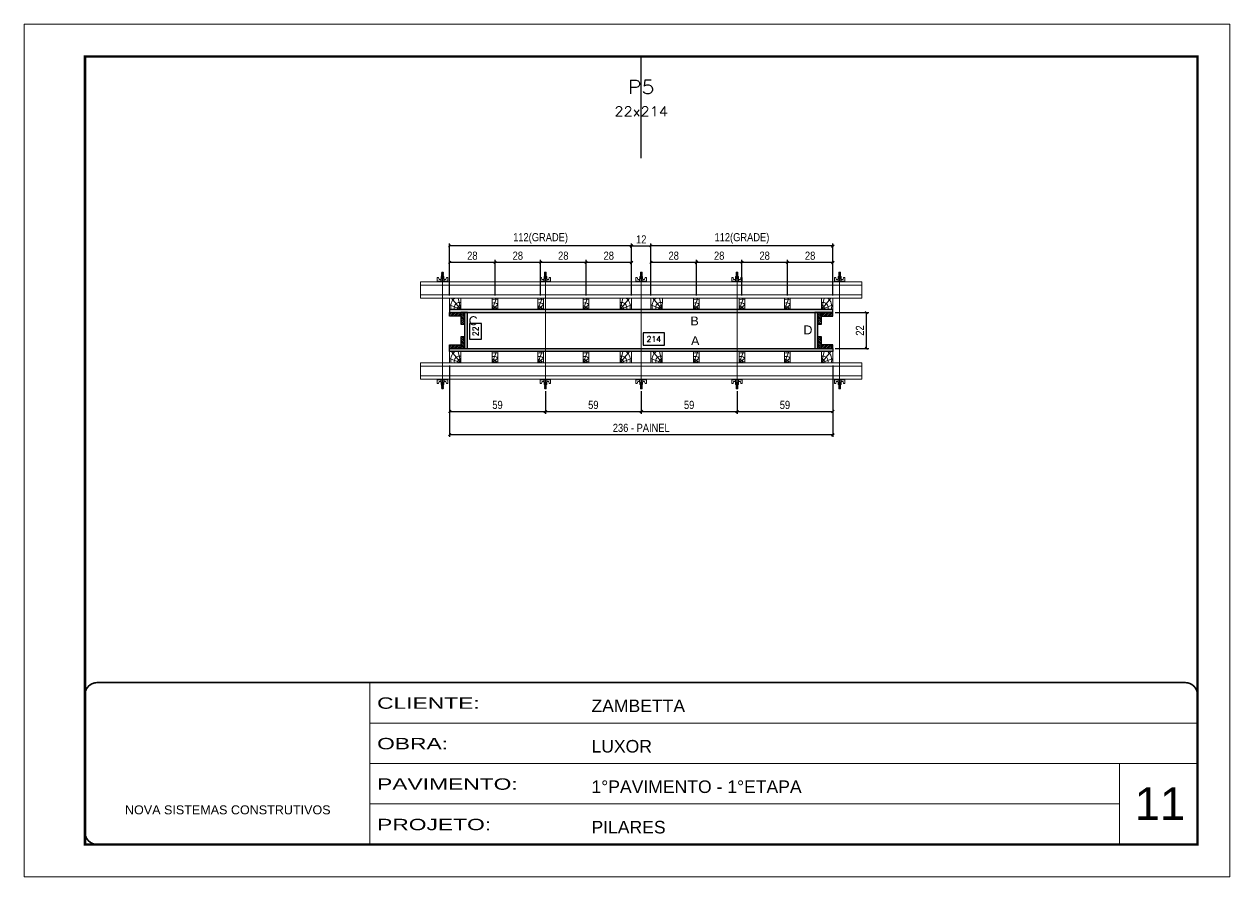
# Model space of a CAD drawing. Extents: x 14400 to 24104, y -21631 to 6985.
# Drawn here: x 17597 to 19082, y 3638 to 4688 of the extents above; entities that cross this region are included whole.
import ezdxf
from ezdxf.enums import TextEntityAlignment as Align

# ---------------------------------------------------------------- set-up
doc = ezdxf.new("R2010")
doc.units = 0
for name, pattern in [('CONTINUO', [0]), ('DASHED', [0.75, 0.5, -0.25]), ('HIDDEN', [0.375, 0.25, -0.125])]:
    doc.linetypes.add(name, pattern=pattern)
for name, color, linetype, lineweight in [('CARIMBO', 255, 'Continuous', 9), ('Folhas', 255, 'Continuous', 9), ('Hachura', 251, 'Continuous', 9), ('Madeira', 126, 'Continuous', 18), ('Perfil Metálico', 224, 'Continuous', 18), ('SARRAFO DE PRESSAO', 251, 'DASHED', 9), ('Texto Seção', 7, 'Continuous', 15)]:
    doc.layers.add(name, color=color, linetype=linetype, lineweight=lineweight)
for name, color, linetype in [('CHAPA', 1, 'Continuous'), ('COTA', 241, 'Continuous'), ('SARRAFO', 251, 'Continuous'), ('Texto de Titulo', 7, 'Continuous'), ('Texto Qtd Sarr', 242, 'Continuous'), ('TEXTO_GERAL', 7, 'Continuous')]:
    doc.layers.add(name, color=color, linetype=linetype)
doc.styles.add('ARIAL', font='arial.ttf')
doc.styles.add('COTA TECNICA 2X', font='techl___.ttf', dxfattribs={"height": 10})
doc.styles.add('ROMANS', font='romans.shx')
doc.styles.add('Tecnologia', font='')
doc.styles.get('Tecnologia').set_extended_font_data('Forgotten Futurist')
doc.dimstyles.new('SECAO PILAR', dxfattribs={"dimtxt": 10, "dimasz": 3, "dimexe": 3, "dimexo": 3, "dimgap": 3, "dimtad": 1, "dimdec": 1, "dimlfac": 0.5, "dimzin": 12, "dimdsep": 46, "dimtxsty": 'COTA TECNICA 2X', "dimblk1": 'OBLIQUE', "dimblk2": 'OBLIQUE', "dimsah": 1, "dimcen": 0.9, "dimclrd": 256, "dimclre": 256, "dimclrt": 256, "dimadec": 1, "dimazin": 3, "dimtfac": 1, "dimtdec": 1, "dimtmove": 0, "dimatfit": 3, "dimfxl": 1, "dimtolj": 1, "dimtzin": 12, "dimarcsym": 0})
doc.dimstyles.new('SECÇÃO 2', dxfattribs={"dimtxt": 7, "dimasz": 6, "dimexe": 0.18, "dimexo": 2, "dimgap": -4, "dimtad": 3, "dimdec": 1, "dimlfac": 0.5, "dimzin": 12, "dimdsep": 46, "dimtxsty": 'ROMANS', "dimblk": 'ARCHTICK', "dimcen": 0.09, "dimse1": 1, "dimse2": 1, "dimsd1": 1, "dimsd2": 1, "dimclrd": 180, "dimclre": 5, "dimclrt": 1, "dimadec": 0, "dimazin": 3, "dimtfac": 1, "dimtdec": 1, "dimtofl": 0, "dimtmove": 0, "dimatfit": 3, "dimldrblk": 'ARCHTICK', "dimfxl": 1, "dimtolj": 1, "dimtzin": 0, "dimarcsym": 0})

# ---------------------------------------------------------------- blocks, each defined once
blk = doc.blocks.new('9999999999')
at = {"color": 30, "linetype": 'CONTINUO'}
for p, q in [((98564.6, 34230.2), (98564.6, 34429.4)), ((98564.6, 34379.6), (99584, 34379.6)), ((98564.6, 34329.8), (99488, 34329.8)), ((99584, 34329.8), (99488, 34329.8)), ((99488, 34329.8), (99488, 34230.2)), ((98564.6, 34280), (99488, 34280))]:
    blk.add_line(p, q, dxfattribs=at)
at = {"color": 30, "linetype": 'CONTINUO', "const_width": 2}
blk.add_lwpolyline([(99584, 34230.2), (99584, 34414.4, 0.414214), (99569, 34429.4), (98229, 34429.4, 0.414214), (98214, 34414.4), (98214, 34245.2, 0.414214), (98229, 34230.2), (99584, 34230.2)], format="xyb", dxfattribs=at)
at = {"layer": 'Folhas'}
blk.add_lwpolyline([(98139, 34190.2), (99624, 34190.2), (99624, 35240.2), (98139, 35240.2)], close=True, dxfattribs=at)
at = {"layer": 'Folhas', "color": 30, "const_width": 3}
blk.add_lwpolyline([(98214, 34230.2), (99584, 34230.2), (99584, 35200.2), (98214, 35200.2)], close=True, dxfattribs=at)
at = {"color": 7, "linetype": 'Continuous', "ltscale": 5, "style": 'ARIAL'}
for s, height, p in [('ZAMBETTA', 15.48, (98837.7, 34393.1)), ('LUXOR', 15.48, (98837.7, 34343.3)), ('1°PAVIMENTO - 1°ETAPA', 15.483, (98837.7, 34293.5)), ('NOVA SISTEMAS CONSTRUTIVOS', 11.059, (98263.2, 34267.2)), ('PILARES', 15.48, (98837.7, 34243.7))]:
    blk.add_text(s, height=height, dxfattribs=at).set_placement(p)
at = {"layer": 'Folhas', "color": 7, "style": 'Tecnologia', "width": 1.5}
for s, p in [('CLIENTE:', (98573.7, 34397.2)), ('OBRA:', (98573.7, 34347.3)), ('PAVIMENTO:', (98573.7, 34297.5)), ('PROJETO:', (98573.7, 34247.7))]:
    blk.add_text(s, height=14, dxfattribs=at).set_placement(p)
blk = doc.blocks.new('*D812')
at = {"layer": 'COTA', "color": 180, "lineweight": -2, "transparency": 16777216}
for p, q in [((18160.4, 4319.1), (18145.4, 4319.1)), ((18145.4, 4319.1), (18145.4, 4299.7)), ((18160.4, 4299.7), (18160.4, 4319.1)), ((18145.4, 4299.7), (18160.4, 4299.7))]:
    blk.add_line(p, q, dxfattribs=at)
at = {"layer": 'Defpoints', "color": 0, "transparency": 16777216}
for p in [(18160.3, 4332.3), (18160.3, 4288.3), (18164.4, 4288.3)]:
    blk.add_point(p, dxfattribs=at)
at = {"layer": 'COTA', "color": 1, "transparency": 16777216, "insert": (18152.9, 4309.4), "char_height": 7, "attachment_point": 5, "rotation": 90, "style": 'ROMANS'}
blk.add_mtext('\\A1;22', dxfattribs=at)
blk = doc.blocks.new('_ArchTick')
at = {"color": 0, "linetype": 'ByBlock', "const_width": 0.15}
blk.add_lwpolyline([(-0.5, -0.5), (0.5, 0.5)], dxfattribs=at)
blk = doc.blocks.new('*D813')
at = {"layer": 'COTA', "color": 180, "lineweight": -2, "transparency": 16777216}
for p, q in [((18385.6, 4307.3), (18359.3, 4307.3)), ((18359.3, 4307.3), (18359.3, 4292.3)), ((18385.6, 4292.3), (18385.6, 4307.3)), ((18359.3, 4292.3), (18385.6, 4292.3))]:
    blk.add_line(p, q, dxfattribs=at)
at = {"layer": 'Defpoints', "color": 0, "transparency": 16777216}
for p in [(18143, 4288.3), (18571, 4288.3), (18571, 4288.3)]:
    blk.add_point(p, dxfattribs=at)
at = {"layer": 'COTA', "color": 1, "transparency": 16777216, "insert": (18372.5, 4299.8), "char_height": 7, "attachment_point": 5, "style": 'ROMANS'}
blk.add_mtext('\\A1;214', dxfattribs=at)
blk = doc.blocks.new('_Oblique')
at = {"color": 0, "linetype": 'ByBlock', "lineweight": -2}
blk.add_line((-0.5, -0.5), (0.5, 0.5), dxfattribs=at)
blk = doc.blocks.new('*D814')
at = {"layer": 'COTA', "lineweight": -2, "transparency": 16777216}
for p, q in [((18121, 4267.3), (18121, 4179.2)), ((18593, 4267.4), (18593, 4179.2)), ((18121, 4182.2), (18593, 4182.2))]:
    blk.add_line(p, q, dxfattribs=at)
at = {"layer": 'Defpoints', "color": 0, "transparency": 16777216}
for p in [(18121, 4270.3), (18593, 4270.4), (18593, 4182.2)]:
    blk.add_point(p, dxfattribs=at)
at = {"layer": 'COTA', "lineweight": -2, "transparency": 16777216, "xscale": 3, "yscale": 3, "zscale": 3, "rotation": 180}
blk.add_blockref('_Oblique', (18121, 4182.2), dxfattribs=at)
at = {"layer": 'COTA', "lineweight": -2, "transparency": 16777216, "xscale": 3, "yscale": 3, "zscale": 3}
blk.add_blockref('_Oblique', (18593, 4182.2), dxfattribs=at)
at = {"layer": 'COTA', "transparency": 16777216, "insert": (18357, 4190.4), "char_height": 10, "attachment_point": 5, "style": 'COTA TECNICA 2X'}
blk.add_mtext('\\A1;236 - PAINEL', dxfattribs=at)
blk = doc.blocks.new('*D815')
at = {"layer": 'COTA', "lineweight": -2, "transparency": 16777216}
for p, q in [((18121, 4267.3), (18121, 4207.6)), ((18239, 4235.6), (18239, 4207.6)), ((18121, 4210.6), (18239, 4210.6))]:
    blk.add_line(p, q, dxfattribs=at)
at = {"layer": 'Defpoints', "color": 0, "transparency": 16777216}
for p in [(18121, 4270.3), (18239, 4238.6), (18239, 4210.6)]:
    blk.add_point(p, dxfattribs=at)
at = {"layer": 'COTA', "lineweight": -2, "transparency": 16777216, "xscale": 3, "yscale": 3, "zscale": 3, "rotation": 180}
blk.add_blockref('_Oblique', (18121, 4210.6), dxfattribs=at)
at = {"layer": 'COTA', "lineweight": -2, "transparency": 16777216, "xscale": 3, "yscale": 3, "zscale": 3}
blk.add_blockref('_Oblique', (18239, 4210.6), dxfattribs=at)
at = {"layer": 'COTA', "transparency": 16777216, "insert": (18180, 4218.7), "char_height": 10, "attachment_point": 5, "style": 'COTA TECNICA 2X'}
blk.add_mtext('\\A1;59', dxfattribs=at)
blk = doc.blocks.new('*D816')
at = {"layer": 'COTA', "lineweight": -2, "transparency": 16777216}
for p, q in [((18593, 4267.3), (18593, 4207.6)), ((18475, 4235.6), (18475, 4207.6)), ((18475, 4210.6), (18593, 4210.6))]:
    blk.add_line(p, q, dxfattribs=at)
at = {"layer": 'Defpoints', "color": 0, "transparency": 16777216}
for p in [(18593, 4270.3), (18475, 4238.6), (18593, 4210.6)]:
    blk.add_point(p, dxfattribs=at)
at = {"layer": 'COTA', "lineweight": -2, "transparency": 16777216, "xscale": 3, "yscale": 3, "zscale": 3, "rotation": 180}
blk.add_blockref('_Oblique', (18475, 4210.6), dxfattribs=at)
at = {"layer": 'COTA', "lineweight": -2, "transparency": 16777216, "xscale": 3, "yscale": 3, "zscale": 3}
blk.add_blockref('_Oblique', (18593, 4210.6), dxfattribs=at)
at = {"layer": 'COTA', "transparency": 16777216, "insert": (18534, 4218.7), "char_height": 10, "attachment_point": 5, "style": 'COTA TECNICA 2X'}
blk.add_mtext('\\A1;59', dxfattribs=at)
blk = doc.blocks.new('C')
at = {"layer": 'Hachura', "color": 0}
for p, q in [((0, 3.22), (0, -3.22)), ((0.45, 3.22), (0, 3.22)), ((0.46, 3.16), (0, 3.16)), ((0.46, 3.05), (0, 3.05)), ((0.46, 2.88), (0, 2.88)), ((0, 2.75), (0, -1.16)), ((0.46, 2.65), (0, 2.65)), ((0.46, 2.23), (0, 2.23)), ((0.46, 1.51), (0, 1.51)), ((0.39, 0.49), (0.17, 0.49)), ((0.45, -3.23), (0.45, 3.22)), ((0.45, 3.22), (2.58, 3.22)), ((1.74, 0.97), (0.45, 0.97)), ((1.45, 0.1), (0.45, 0.1)), ((1.35, 1.94), (1.35, 0.96)), ((2.58, 2.39), (1.47, 2.09)), ((1.74, -0.97), (1.74, 0.97)), ((1.74, 0.97), (1.74, 0.84)), ((1.74, 0.97), (1.74, 0.84)), ((1.74, 0.84), (3.35, 0.84)), ((3.35, 0.45), (1.74, 0.45)), ((2.58, 3.22), (2.58, 2.39)), ((3.32, 0.84), (3.32, -0.84)), ((3.35, 0.84), (3.35, -0.84)), ((3.68, 0.45), (3.35, 0.45)), ((3.84, -0.52), (3.35, 0.45)), ((3.35, 0.06), (3.67, -0.57)), ((3.68, 0.45), (4.16, -0.52)), ((3.72, 0.5), (4.25, -0.57)), ((4.37, -0.55), (3.83, 0.53)), ((4.15, 0.45), (3.93, 0.45)), ((4.42, -0.52), (3.93, 0.45)), ((4.15, 0.45), (4.26, 0.45)), ((4.26, 0.45), (4.74, -0.52)), ((4.3, 0.5), (4.83, -0.57)), ((4.95, -0.55), (4.41, 0.53)), ((4.51, 0.45), (4.84, 0.45)), ((5, -0.52), (4.51, 0.45)), ((4.84, 0.45), (5.32, -0.52)), ((4.88, 0.5), (5.41, -0.57)), ((5.53, -0.55), (4.99, 0.53)), ((5.58, -0.52), (5.09, 0.45)), ((5.42, 0.45), (5.09, 0.45)), ((5.58, -0.52), (5.09, 0.45)), ((5.42, 0.45), (5.74, -0.19)), ((5.46, 0.5), (5.74, -0.07)), ((5.74, 0.19), (5.57, 0.53)), ((5.74, 0.32), (5.68, 0.45)), ((5.68, 0.45), (5.74, 0.45)), ((5.74, 0.45), (5.9, 0.29)), ((5.74, 0.45), (5.74, -0.52)), ((5.9, -0.36), (5.9, 0.29)), ((0.45, 0), (0, 0)), ((0.46, -1.52), (0, -1.52)), ((0.46, -2.23), (0, -2.23)), ((0.46, -2.65), (0, -2.65)), ((0.46, -2.88), (0, -2.88)), ((0.46, -3.05), (0, -3.05)), ((0.46, -3.16), (0, -3.16)), ((0, -3.22), (2.57, -3.22)), ((0.08, -0.48), (0.29, -0.48)), ((0.29, -0.48), (0.4, -0.48)), ((0.45, 0), (0.45, -0.97)), ((0.45, -0.16), (1.45, -0.16)), ((0.45, -0.65), (0.45, -0.32)), ((0.45, -3.23), (0.45, -0.65)), ((0.45, -0.97), (1.74, -0.97)), ((1.35, -1.94), (1.35, -0.97)), ((2.58, -2.39), (1.47, -2.1)), ((3.35, -0.32), (1.74, -0.32)), ((3.35, -0.84), (1.74, -0.84)), ((2.58, -3.23), (2.58, -2.39)), ((3.35, -0.07), (3.58, -0.52)), ((3.35, -0.52), (3.58, -0.52)), ((3.84, -0.52), (4.16, -0.52)), ((4.42, -0.52), (4.74, -0.52)), ((4.63, -0.52), (4.74, -0.52)), ((5, -0.52), (5.32, -0.52)), ((5.58, -0.52), (5.74, -0.52)), ((5.74, -0.52), (5.9, -0.36)), ((5.74, -0.52), (5.74, -0.52))]:
    blk.add_line(p, q, dxfattribs=at)
for centre, radius, start, end in [((1.52, 1.94), 0.161, 104.74356, 180), ((1.44, -0.03), 0.129, 272.69497, 87.30503), ((3.81, 0.39), 0.143, 25.56881, 154.43119), ((4.39, 0.39), 0.143, 25.56881, 154.43119), ((4.97, 0.39), 0.143, 25.56881, 154.43119), ((5.55, 0.39), 0.143, 25.56881, 154.43119), ((0.17, -0.37), 0.174, 221.74404, 317.85924), ((1.52, -1.94), 0.161, 180, 255.25644), ((3.71, -0.4), 0.174, 222.14076, 318.25596), ((4.29, -0.4), 0.174, 222.14076, 318.25596), ((4.87, -0.4), 0.174, 222.14076, 318.25596), ((5.45, -0.4), 0.174, 222.14076, 318.25596), ((5.61, -0.4), 0.174, 317.85924, 318.25596)]:
    blk.add_arc(centre, radius, start, end, dxfattribs=at)
blk = doc.blocks.new('*D821')
at = {"layer": 'COTA', "lineweight": -2, "transparency": 16777216}
for p, q in [((18357, 4235.6), (18357, 4207.6)), ((18475, 4235.6), (18475, 4207.6)), ((18357, 4210.6), (18475, 4210.6))]:
    blk.add_line(p, q, dxfattribs=at)
at = {"layer": 'Defpoints', "color": 0, "transparency": 16777216}
for p in [(18357, 4238.6), (18475, 4238.6), (18475, 4210.6)]:
    blk.add_point(p, dxfattribs=at)
at = {"layer": 'COTA', "lineweight": -2, "transparency": 16777216, "xscale": 3, "yscale": 3, "zscale": 3, "rotation": 180}
blk.add_blockref('_Oblique', (18357, 4210.6), dxfattribs=at)
at = {"layer": 'COTA', "lineweight": -2, "transparency": 16777216, "xscale": 3, "yscale": 3, "zscale": 3}
blk.add_blockref('_Oblique', (18475, 4210.6), dxfattribs=at)
at = {"layer": 'COTA', "transparency": 16777216, "insert": (18416, 4218.7), "char_height": 10, "attachment_point": 5, "style": 'COTA TECNICA 2X'}
blk.add_mtext('\\A1;59', dxfattribs=at)
blk = doc.blocks.new('*D822')
at = {"layer": 'COTA', "lineweight": -2, "transparency": 16777216}
for p, q in [((18596, 4332.3), (18637.3, 4332.3)), ((18634.3, 4288.3), (18634.3, 4332.3)), ((18596, 4288.3), (18637.3, 4288.3))]:
    blk.add_line(p, q, dxfattribs=at)
at = {"layer": 'Defpoints', "color": 0, "transparency": 16777216}
for p in [(18593, 4332.3), (18634.3, 4332.3), (18593, 4288.3)]:
    blk.add_point(p, dxfattribs=at)
at = {"layer": 'COTA', "lineweight": -2, "transparency": 16777216, "xscale": 3, "yscale": 3, "zscale": 3}
for p, rotation in [((18634.3, 4332.3), 90), ((18634.3, 4288.3), 270)]:
    blk.add_blockref('_Oblique', p, dxfattribs=dict(at, rotation=rotation))
at = {"layer": 'COTA', "transparency": 16777216, "insert": (18626.3, 4310.3), "char_height": 10, "attachment_point": 5, "rotation": 90, "style": 'COTA TECNICA 2X'}
blk.add_mtext('\\A1;22', dxfattribs=at)
blk = doc.blocks.new('*D823')
at = {"layer": 'COTA', "lineweight": -2, "transparency": 16777216}
for p, q in [((18239, 4235.6), (18239, 4207.6)), ((18357, 4235.6), (18357, 4207.6)), ((18239, 4210.6), (18357, 4210.6))]:
    blk.add_line(p, q, dxfattribs=at)
at = {"layer": 'Defpoints', "color": 0, "transparency": 16777216}
for p in [(18239, 4238.6), (18357, 4238.6), (18357, 4210.6)]:
    blk.add_point(p, dxfattribs=at)
at = {"layer": 'COTA', "lineweight": -2, "transparency": 16777216, "xscale": 3, "yscale": 3, "zscale": 3, "rotation": 180}
blk.add_blockref('_Oblique', (18239, 4210.6), dxfattribs=at)
at = {"layer": 'COTA', "lineweight": -2, "transparency": 16777216, "xscale": 3, "yscale": 3, "zscale": 3}
blk.add_blockref('_Oblique', (18357, 4210.6), dxfattribs=at)
at = {"layer": 'COTA', "transparency": 16777216, "insert": (18298, 4218.7), "char_height": 10, "attachment_point": 5, "style": 'COTA TECNICA 2X'}
blk.add_mtext('\\A1;59', dxfattribs=at)
blk = doc.blocks.new('PONTALETE')
at = {"layer": 'Madeira'}
for q in [(2.71, 7), (7, 5.76), (7, 1.74)]:
    blk.add_line((0, 0), q, dxfattribs=at)
blk.add_lwpolyline([(0, 0), (7, 0), (7, 7), (0, 7)], close=True, dxfattribs=at)
for centre, radius, start, end in [((2.04, 0.06), 6.23, 37.28179, 109.09128), ((1.09, 0.9), 3.19, 343.60304, 109.98471), ((-0.21, -0.78), 3.09, 14.63219, 86.0383)]:
    blk.add_arc(centre, radius, start, end, dxfattribs=at)
blk = doc.blocks.new('MEIO PONTALETE')
at = {"layer": 'Madeira'}
for q in [(2.71, 7), (3.5, 2.88), (3.5, 0.87)]:
    blk.add_line((0, 0), q, dxfattribs=at)
blk.add_lwpolyline([(0, 0), (3.5, 0), (3.5, 7), (0, 7)], close=True, dxfattribs=at)
for centre, radius, start, end in [((2.04, 0.06), 6.23, 76.44987, 109.09128), ((1.09, 0.9), 3.19, 40.90626, 109.98471), ((-0.21, -0.78), 3.09, 14.63219, 86.0383)]:
    blk.add_arc(centre, radius, start, end, dxfattribs=at)
blk = doc.blocks.new('*D817')
at = {"layer": 'COTA', "lineweight": -2, "transparency": 16777216}
for p, q in [((18369, 4353.3), (18369, 4397.3)), ((18425, 4353.3), (18425, 4397.3)), ((18369, 4394.3), (18425, 4394.3))]:
    blk.add_line(p, q, dxfattribs=at)
at = {"layer": 'Defpoints', "color": 0, "transparency": 16777216}
for p in [(18425, 4394.3), (18369, 4350.3), (18425, 4350.3)]:
    blk.add_point(p, dxfattribs=at)
at = {"layer": 'COTA', "lineweight": -2, "transparency": 16777216, "xscale": 3, "yscale": 3, "zscale": 3, "rotation": 180}
blk.add_blockref('_Oblique', (18369, 4394.3), dxfattribs=at)
at = {"layer": 'COTA', "lineweight": -2, "transparency": 16777216, "xscale": 3, "yscale": 3, "zscale": 3}
blk.add_blockref('_Oblique', (18425, 4394.3), dxfattribs=at)
at = {"layer": 'COTA', "transparency": 16777216, "insert": (18397, 4402.4), "char_height": 10, "attachment_point": 5, "style": 'COTA TECNICA 2X'}
blk.add_mtext('\\A1;28', dxfattribs=at)
blk = doc.blocks.new('*D818')
at = {"layer": 'COTA', "lineweight": -2, "transparency": 16777216}
for p, q in [((18369, 4353.3), (18369, 4417.5)), ((18593, 4414.5), (18369, 4414.5)), ((18593, 4353.3), (18593, 4417.5))]:
    blk.add_line(p, q, dxfattribs=at)
at = {"layer": 'Defpoints', "color": 0, "transparency": 16777216}
for p in [(18369, 4414.5), (18369, 4350.3), (18593, 4350.3)]:
    blk.add_point(p, dxfattribs=at)
at = {"layer": 'COTA', "lineweight": -2, "transparency": 16777216, "xscale": 3, "yscale": 3, "zscale": 3, "rotation": 180}
blk.add_blockref('_Oblique', (18369, 4414.5), dxfattribs=at)
at = {"layer": 'COTA', "lineweight": -2, "transparency": 16777216, "xscale": 3, "yscale": 3, "zscale": 3}
blk.add_blockref('_Oblique', (18593, 4414.5), dxfattribs=at)
at = {"layer": 'COTA', "transparency": 16777216, "insert": (18481, 4423.7), "char_height": 10, "attachment_point": 5, "style": 'COTA TECNICA 2X'}
blk.add_mtext('\\A1;112(GRADE)', dxfattribs=at)
blk = doc.blocks.new('*D824')
at = {"layer": 'COTA', "lineweight": -2, "transparency": 16777216}
for p, q in [((18425, 4353.3), (18425, 4397.3)), ((18481, 4353.3), (18481, 4397.3)), ((18425, 4394.3), (18481, 4394.3))]:
    blk.add_line(p, q, dxfattribs=at)
at = {"layer": 'Defpoints', "color": 0, "transparency": 16777216}
for p in [(18481, 4394.3), (18425, 4350.3), (18481, 4350.3)]:
    blk.add_point(p, dxfattribs=at)
at = {"layer": 'COTA', "lineweight": -2, "transparency": 16777216, "xscale": 3, "yscale": 3, "zscale": 3, "rotation": 180}
blk.add_blockref('_Oblique', (18425, 4394.3), dxfattribs=at)
at = {"layer": 'COTA', "lineweight": -2, "transparency": 16777216, "xscale": 3, "yscale": 3, "zscale": 3}
blk.add_blockref('_Oblique', (18481, 4394.3), dxfattribs=at)
at = {"layer": 'COTA', "transparency": 16777216, "insert": (18453, 4402.4), "char_height": 10, "attachment_point": 5, "style": 'COTA TECNICA 2X'}
blk.add_mtext('\\A1;28', dxfattribs=at)
blk = doc.blocks.new('*D825')
at = {"layer": 'COTA', "lineweight": -2, "transparency": 16777216}
for p, q in [((18481, 4353.3), (18481, 4397.3)), ((18537, 4353.3), (18537, 4397.3)), ((18481, 4394.3), (18537, 4394.3))]:
    blk.add_line(p, q, dxfattribs=at)
at = {"layer": 'Defpoints', "color": 0, "transparency": 16777216}
for p in [(18537, 4394.3), (18481, 4350.3), (18537, 4350.3)]:
    blk.add_point(p, dxfattribs=at)
at = {"layer": 'COTA', "lineweight": -2, "transparency": 16777216, "xscale": 3, "yscale": 3, "zscale": 3, "rotation": 180}
blk.add_blockref('_Oblique', (18481, 4394.3), dxfattribs=at)
at = {"layer": 'COTA', "lineweight": -2, "transparency": 16777216, "xscale": 3, "yscale": 3, "zscale": 3}
blk.add_blockref('_Oblique', (18537, 4394.3), dxfattribs=at)
at = {"layer": 'COTA', "transparency": 16777216, "insert": (18509, 4402.4), "char_height": 10, "attachment_point": 5, "style": 'COTA TECNICA 2X'}
blk.add_mtext('\\A1;28', dxfattribs=at)
blk = doc.blocks.new('*D826')
at = {"layer": 'COTA', "lineweight": -2, "transparency": 16777216}
for p, q in [((18537, 4353.3), (18537, 4397.3)), ((18593, 4353.3), (18593, 4397.3)), ((18537, 4394.3), (18593, 4394.3))]:
    blk.add_line(p, q, dxfattribs=at)
at = {"layer": 'Defpoints', "color": 0, "transparency": 16777216}
for p in [(18593, 4394.3), (18537, 4350.3), (18593, 4350.3)]:
    blk.add_point(p, dxfattribs=at)
at = {"layer": 'COTA', "lineweight": -2, "transparency": 16777216, "xscale": 3, "yscale": 3, "zscale": 3, "rotation": 180}
blk.add_blockref('_Oblique', (18537, 4394.3), dxfattribs=at)
at = {"layer": 'COTA', "lineweight": -2, "transparency": 16777216, "xscale": 3, "yscale": 3, "zscale": 3}
blk.add_blockref('_Oblique', (18593, 4394.3), dxfattribs=at)
at = {"layer": 'COTA', "transparency": 16777216, "insert": (18565, 4402.4), "char_height": 10, "attachment_point": 5, "style": 'COTA TECNICA 2X'}
blk.add_mtext('\\A1;28', dxfattribs=at)
blk = doc.blocks.new('*D819')
at = {"layer": 'COTA', "lineweight": -2, "transparency": 16777216}
for p, q in [((18121, 4353.3), (18121, 4397.3)), ((18177, 4353.3), (18177, 4397.3)), ((18121, 4394.3), (18177, 4394.3))]:
    blk.add_line(p, q, dxfattribs=at)
at = {"layer": 'Defpoints', "color": 0, "transparency": 16777216}
for p in [(18177, 4394.3), (18121, 4350.3), (18177, 4350.3)]:
    blk.add_point(p, dxfattribs=at)
at = {"layer": 'COTA', "lineweight": -2, "transparency": 16777216, "xscale": 3, "yscale": 3, "zscale": 3, "rotation": 180}
blk.add_blockref('_Oblique', (18121, 4394.3), dxfattribs=at)
at = {"layer": 'COTA', "lineweight": -2, "transparency": 16777216, "xscale": 3, "yscale": 3, "zscale": 3}
blk.add_blockref('_Oblique', (18177, 4394.3), dxfattribs=at)
at = {"layer": 'COTA', "transparency": 16777216, "insert": (18149, 4402.4), "char_height": 10, "attachment_point": 5, "style": 'COTA TECNICA 2X'}
blk.add_mtext('\\A1;28', dxfattribs=at)
blk = doc.blocks.new('*D820')
at = {"layer": 'COTA', "lineweight": -2, "transparency": 16777216}
for p, q in [((18121, 4353.3), (18121, 4417.5)), ((18345, 4414.5), (18121, 4414.5)), ((18345, 4353.3), (18345, 4417.5))]:
    blk.add_line(p, q, dxfattribs=at)
at = {"layer": 'Defpoints', "color": 0, "transparency": 16777216}
for p in [(18121, 4414.5), (18121, 4350.3), (18345, 4350.3)]:
    blk.add_point(p, dxfattribs=at)
at = {"layer": 'COTA', "lineweight": -2, "transparency": 16777216, "xscale": 3, "yscale": 3, "zscale": 3, "rotation": 180}
blk.add_blockref('_Oblique', (18121, 4414.5), dxfattribs=at)
at = {"layer": 'COTA', "lineweight": -2, "transparency": 16777216, "xscale": 3, "yscale": 3, "zscale": 3}
blk.add_blockref('_Oblique', (18345, 4414.5), dxfattribs=at)
at = {"layer": 'COTA', "transparency": 16777216, "insert": (18233, 4423.7), "char_height": 10, "attachment_point": 5, "style": 'COTA TECNICA 2X'}
blk.add_mtext('\\A1;112(GRADE)', dxfattribs=at)
blk = doc.blocks.new('*D827')
at = {"layer": 'COTA', "lineweight": -2, "transparency": 16777216}
for p, q in [((18177, 4353.3), (18177, 4397.3)), ((18233, 4353.3), (18233, 4397.3)), ((18177, 4394.3), (18233, 4394.3))]:
    blk.add_line(p, q, dxfattribs=at)
at = {"layer": 'Defpoints', "color": 0, "transparency": 16777216}
for p in [(18233, 4394.3), (18177, 4350.3), (18233, 4350.3)]:
    blk.add_point(p, dxfattribs=at)
at = {"layer": 'COTA', "lineweight": -2, "transparency": 16777216, "xscale": 3, "yscale": 3, "zscale": 3, "rotation": 180}
blk.add_blockref('_Oblique', (18177, 4394.3), dxfattribs=at)
at = {"layer": 'COTA', "lineweight": -2, "transparency": 16777216, "xscale": 3, "yscale": 3, "zscale": 3}
blk.add_blockref('_Oblique', (18233, 4394.3), dxfattribs=at)
at = {"layer": 'COTA', "transparency": 16777216, "insert": (18205, 4402.4), "char_height": 10, "attachment_point": 5, "style": 'COTA TECNICA 2X'}
blk.add_mtext('\\A1;28', dxfattribs=at)
blk = doc.blocks.new('*D828')
at = {"layer": 'COTA', "lineweight": -2, "transparency": 16777216}
for p, q in [((18233, 4353.3), (18233, 4397.3)), ((18289, 4353.3), (18289, 4397.3)), ((18233, 4394.3), (18289, 4394.3))]:
    blk.add_line(p, q, dxfattribs=at)
at = {"layer": 'Defpoints', "color": 0, "transparency": 16777216}
for p in [(18289, 4394.3), (18233, 4350.3), (18289, 4350.3)]:
    blk.add_point(p, dxfattribs=at)
at = {"layer": 'COTA', "lineweight": -2, "transparency": 16777216, "xscale": 3, "yscale": 3, "zscale": 3, "rotation": 180}
blk.add_blockref('_Oblique', (18233, 4394.3), dxfattribs=at)
at = {"layer": 'COTA', "lineweight": -2, "transparency": 16777216, "xscale": 3, "yscale": 3, "zscale": 3}
blk.add_blockref('_Oblique', (18289, 4394.3), dxfattribs=at)
at = {"layer": 'COTA', "transparency": 16777216, "insert": (18261, 4402.4), "char_height": 10, "attachment_point": 5, "style": 'COTA TECNICA 2X'}
blk.add_mtext('\\A1;28', dxfattribs=at)
blk = doc.blocks.new('*D829')
at = {"layer": 'COTA', "lineweight": -2, "transparency": 16777216}
for p, q in [((18289, 4353.3), (18289, 4397.3)), ((18345, 4353.3), (18345, 4397.3)), ((18289, 4394.3), (18345, 4394.3))]:
    blk.add_line(p, q, dxfattribs=at)
at = {"layer": 'Defpoints', "color": 0, "transparency": 16777216}
for p in [(18345, 4394.3), (18289, 4350.3), (18345, 4350.3)]:
    blk.add_point(p, dxfattribs=at)
at = {"layer": 'COTA', "lineweight": -2, "transparency": 16777216, "xscale": 3, "yscale": 3, "zscale": 3, "rotation": 180}
blk.add_blockref('_Oblique', (18289, 4394.3), dxfattribs=at)
at = {"layer": 'COTA', "lineweight": -2, "transparency": 16777216, "xscale": 3, "yscale": 3, "zscale": 3}
blk.add_blockref('_Oblique', (18345, 4394.3), dxfattribs=at)
at = {"layer": 'COTA', "transparency": 16777216, "insert": (18317, 4402.4), "char_height": 10, "attachment_point": 5, "style": 'COTA TECNICA 2X'}
blk.add_mtext('\\A1;28', dxfattribs=at)
blk = doc.blocks.new('*D830')
at = {"layer": 'COTA', "lineweight": -2, "transparency": 16777216}
for p, q in [((18345, 4353.3), (18345, 4417.5)), ((18345, 4414.5), (18369, 4414.5)), ((18369, 4353.3), (18369, 4417.5))]:
    blk.add_line(p, q, dxfattribs=at)
at = {"layer": 'Defpoints', "color": 0, "transparency": 16777216}
for p in [(18369, 4414.5), (18345, 4350.3), (18369, 4350.3)]:
    blk.add_point(p, dxfattribs=at)
at = {"layer": 'COTA', "lineweight": -2, "transparency": 16777216, "xscale": 3, "yscale": 3, "zscale": 3, "rotation": 180}
blk.add_blockref('_Oblique', (18345, 4414.5), dxfattribs=at)
at = {"layer": 'COTA', "lineweight": -2, "transparency": 16777216, "xscale": 3, "yscale": 3, "zscale": 3}
blk.add_blockref('_Oblique', (18369, 4414.5), dxfattribs=at)
at = {"layer": 'COTA', "transparency": 16777216, "insert": (18357, 4422.5), "char_height": 10, "attachment_point": 5, "style": 'COTA TECNICA 2X'}
blk.add_mtext('\\A1;12', dxfattribs=at)
blk = doc.blocks.new('titulo1')
at = {"layer": 'Defpoints', "color": 252, "linetype": 'HIDDEN', "ltscale": 2}
blk.add_line((0, 0), (0, 125), dxfattribs=at)
at = {"layer": 'Defpoints', "style": 'ROMANS', "oblique": 15}
blk.add_attdef('FOLHA', text='', height=10, dxfattribs=at).set_placement((0, 15.6), align=Align.MIDDLE_CENTER)
at = {"layer": 'Texto Qtd Sarr', "color": 3, "style": 'ROMANS', "oblique": 15}
for tag, height, p in [('TITULO', 17, (0, 71.4)), ('SEÇÃO', 12, (0, 41.5))]:
    blk.add_attdef(tag, text='', height=height, dxfattribs=at).set_placement(p, align=Align.MIDDLE_CENTER)

msp = doc.modelspace()

# ---------------------------------------------------------------- hatches: boundary and pattern name
at = {"layer": 'Hachura'}
h = msp.add_hatch(color=256, dxfattribs=at)
h.dxf.hatch_style = 1
h.paths.add_polyline_path([(18592.97, 4332.33), (18592.97, 4336.33), (18120.97, 4336.33), (18120.97, 4332.33)])
h = msp.add_hatch(dxfattribs=at)
h.set_pattern_fill('ANSI31', color=256, scale=0.5, angle=180, style=0)
h.set_pattern_definition([(225, (8997.015, -18563.4831), (1.12253202, -1.12253202), [])])
h.paths.add_polyline_path([(18134.97, 4327.93), (18134.97, 4332.33), (18120.97, 4332.33), (18120.97, 4327.93)])
h = msp.add_hatch(dxfattribs=at)
h.set_pattern_fill('ANSI31', color=256, scale=0.5, angle=270, style=0)
h.set_pattern_definition([(315, (41030.775, -5170.6268), (1.12253202, 1.12253202), [])])
h.paths.add_polyline_path([(18139.37, 4318.33), (18134.97, 4318.33), (18134.97, 4332.33), (18139.37, 4332.33)])
h = msp.add_hatch(color=256, dxfattribs=at)
h.dxf.hatch_style = 1
h.paths.add_polyline_path([(18139.37, 4288.33), (18142.97, 4288.33), (18142.97, 4332.33), (18139.37, 4332.33)])
h = msp.add_hatch(color=256, dxfattribs=at)
h.dxf.hatch_style = 1
h.paths.add_polyline_path([(18570.97, 4288.33), (18574.57, 4288.33), (18574.57, 4332.33), (18570.97, 4332.33)])
h = msp.add_hatch(dxfattribs=at)
h.set_pattern_fill('ANSI31', color=256, scale=0.5, angle=270, style=0)
h.set_pattern_definition([(315, (41470.375, -5170.6268), (1.12253202, 1.12253202), [])])
h.paths.add_polyline_path([(18578.97, 4318.33), (18574.57, 4318.33), (18574.57, 4332.33), (18578.97, 4332.33)])
h = msp.add_hatch(dxfattribs=at)
h.set_pattern_fill('ANSI31', color=256, scale=0.5, angle=180, style=0)
h.set_pattern_definition([(225, (9455.015, -18597.0831), (1.12253202, -1.12253202), [])])
h.paths.add_polyline_path([(18592.97, 4332.33), (18592.97, 4327.93), (18578.97, 4327.93), (18578.97, 4332.33)])
h = msp.add_hatch(dxfattribs=at)
h.set_pattern_fill('ANSI31', color=256, scale=0.5, angle=180, style=0)
h.set_pattern_definition([(225, (8997.015, -18603.0831), (1.12253202, -1.12253202), [])])
h.paths.add_polyline_path([(18134.97, 4288.33), (18134.97, 4292.73), (18120.97, 4292.73), (18120.97, 4288.33)])
h = msp.add_hatch(dxfattribs=at)
h.set_pattern_fill('ANSI31', color=256, scale=0.5, angle=270, style=0)
h.set_pattern_definition([(315, (41030.775, -5200.6268), (1.12253202, 1.12253202), [])])
h.paths.add_polyline_path([(18139.37, 4288.33), (18134.97, 4288.33), (18134.97, 4302.33), (18139.37, 4302.33)])
h = msp.add_hatch(dxfattribs=at)
h.set_pattern_fill('ANSI31', color=256, scale=0.5, angle=270, style=0)
h.set_pattern_definition([(315, (41470.375, -5200.6268), (1.12253202, 1.12253202), [])])
h.paths.add_polyline_path([(18578.97, 4288.33), (18574.57, 4288.33), (18574.57, 4302.33), (18578.97, 4302.33)])
h = msp.add_hatch(dxfattribs=at)
h.set_pattern_fill('ANSI31', color=256, scale=0.5, angle=180, style=0)
h.set_pattern_definition([(225, (9090.015, -18603.0831), (1.12253202, -1.12253202), [])])
h.paths.add_polyline_path([(18578.97, 4288.33), (18578.97, 4292.73), (18592.97, 4292.73), (18592.97, 4288.33)])
h = msp.add_hatch(color=256, dxfattribs=at)
h.dxf.hatch_style = 1
h.paths.add_polyline_path([(18592.97, 4288.33), (18592.97, 4284.33), (18120.97, 4284.33), (18120.97, 4288.33)])

# ---------------------------------------------------------------- linework, layer by layer
at = {"layer": 'CHAPA'}
for points in [[(18592.97, 4332.33), (18592.97, 4336.33), (18120.97, 4336.33), (18120.97, 4332.33)], [(18139.37, 4288.33), (18142.97, 4288.33), (18142.97, 4332.33), (18139.37, 4332.33)], [(18570.97, 4288.33), (18574.57, 4288.33), (18574.57, 4332.33), (18570.97, 4332.33)], [(18592.97, 4288.33), (18592.97, 4284.33), (18120.97, 4284.33), (18120.97, 4288.33)]]:
    msp.add_lwpolyline(points, close=True, dxfattribs=at)
at = {"layer": 'Hachura'}
for p, q in [((18112.28, 4239.55), (18112.28, 4377.3)), ((18238.97, 4239.55), (18238.97, 4377.3)), ((18356.97, 4239.55), (18356.97, 4377.3)), ((18474.97, 4239.55), (18474.97, 4377.3)), ((18601.36, 4239.55), (18601.36, 4377.3))]:
    msp.add_line(p, q, dxfattribs=at)
at = {"layer": 'Madeira'}
for points in [[(18120.97, 4336.33), (18120.98, 4350.33), (18344.98, 4350.33), (18344.96, 4336.33)], [(18368.97, 4336.33), (18368.99, 4350.33), (18592.98, 4350.33), (18592.97, 4336.33)], [(18120.95, 4270.34), (18120.97, 4284.34), (18344.96, 4284.34), (18344.94, 4270.34)], [(18368.96, 4270.34), (18368.97, 4284.34), (18592.97, 4284.34), (18592.95, 4270.34)]]:
    msp.add_lwpolyline(points, close=True, dxfattribs=at)
at = {"layer": 'Perfil Metálico'}
for p, q in [((18628.68, 4366.27), (18085.25, 4366.27)), ((18628.68, 4354.27), (18085.25, 4354.27)), ((18628.68, 4266.32), (18085.25, 4266.32)), ((18628.68, 4254.32), (18085.25, 4254.32))]:
    msp.add_line(p, q, dxfattribs=at)
for points in [[(18628.68, 4350.33), (18628.68, 4370.33), (18085.25, 4370.27), (18085.25, 4350.27)], [(18085.25, 4270.32), (18085.25, 4250.32), (18628.68, 4250.38), (18628.68, 4270.38)]]:
    msp.add_lwpolyline(points, close=True, dxfattribs=at)
at = {"layer": 'SARRAFO'}
for points in [[(18120.97, 4332.33), (18134.97, 4332.33), (18134.97, 4327.93), (18120.97, 4327.93)], [(18120.97, 4332.33), (18134.97, 4332.33), (18134.97, 4327.93), (18120.97, 4327.93)], [(18134.97, 4332.33), (18134.97, 4318.33), (18139.37, 4318.33), (18139.37, 4332.33)], [(18134.97, 4332.33), (18134.97, 4318.33), (18139.37, 4318.33), (18139.37, 4332.33)], [(18574.57, 4332.33), (18574.57, 4318.33), (18578.97, 4318.33), (18578.97, 4332.33)], [(18574.57, 4332.33), (18574.57, 4318.33), (18578.97, 4318.33), (18578.97, 4332.33)], [(18578.97, 4327.93), (18592.97, 4327.93), (18592.97, 4332.33), (18578.97, 4332.33)], [(18578.97, 4327.93), (18592.97, 4327.93), (18592.97, 4332.33), (18578.97, 4332.33)], [(18120.97, 4292.73), (18134.97, 4292.73), (18134.97, 4288.33), (18120.97, 4288.33)], [(18120.97, 4292.73), (18134.97, 4292.73), (18134.97, 4288.33), (18120.97, 4288.33)], [(18134.97, 4302.33), (18134.97, 4288.33), (18139.37, 4288.33), (18139.37, 4302.33)], [(18134.97, 4302.33), (18134.97, 4288.33), (18139.37, 4288.33), (18139.37, 4302.33)], [(18574.57, 4302.33), (18574.57, 4288.33), (18578.97, 4288.33), (18578.97, 4302.33)], [(18574.57, 4302.33), (18574.57, 4288.33), (18578.97, 4288.33), (18578.97, 4302.33)], [(18592.97, 4292.73), (18578.97, 4292.73), (18578.97, 4288.33), (18592.97, 4288.33)], [(18592.97, 4292.73), (18578.97, 4292.73), (18578.97, 4288.33), (18592.97, 4288.33)]]:
    msp.add_lwpolyline(points, close=True, dxfattribs=at)

# ---------------------------------------------------------------- block references
at = {"layer": 'Hachura', "linetype": 'Continuous', "yscale": 2, "zscale": 2}
for p, xscale, rotation in [((18112.29, 4370.3), -2, 270), ((18238.96, 4370.3), 2, 90.00000000000001), ((18356.96, 4370.3), 2, 90.00000000000001), ((18474.96, 4370.3), 2, 90.00000000000001), ((18601.35, 4370.3), 2, 90.00000000000001), ((18112.28, 4250.35), 2, 270), ((18238.97, 4250.35), -2, 90), ((18356.97, 4250.35), -2, 90), ((18474.97, 4250.35), -2, 90), ((18601.36, 4250.35), -2, 90)]:
    msp.add_blockref('C', p, dxfattribs=dict(at, xscale=xscale, rotation=rotation))
at = {"layer": 'Madeira'}
for name, p, xscale, yscale, zscale, rotation in [('PONTALETE', (18134.97, 4336.32), 2, 2, 2, 89.93708930310329), ('MEIO PONTALETE', (18173.47, 4336.33), 1.999999997962732, 1.999999997962732, 1.999999997962732, 359.9370893031033), ('MEIO PONTALETE', (18229.47, 4336.33), 1.999999997962732, 1.999999997962732, 1.999999997962732, 359.9370893031033), ('MEIO PONTALETE', (18285.47, 4336.33), 1.999999997962732, 1.999999997962732, 1.999999997962732, 359.9370893031033), ('PONTALETE', (18330.96, 4336.34), -2, 2, 2, 269.9370893031033), ('PONTALETE', (18382.97, 4336.32), 2, 2, 2, 89.93708930310329), ('MEIO PONTALETE', (18421.47, 4336.33), 1.999999997962732, 1.999999997962732, 1.999999997962732, 359.9370893031033), ('MEIO PONTALETE', (18477.47, 4336.33), 1.999999997962732, 1.999999997962732, 1.999999997962732, 359.9370893031033), ('MEIO PONTALETE', (18533.47, 4336.33), 1.999999997962732, 1.999999997962732, 1.999999997962732, 359.9370893031033), ('PONTALETE', (18578.97, 4336.34), -2, 2, 2, 269.9370893031033), ('PONTALETE', (18134.95, 4270.34), 2, 2, 2, 89.93708930310329), ('MEIO PONTALETE', (18173.45, 4270.34), 1.999999997962732, 1.999999997962732, 1.999999997962732, 359.9370893031033), ('MEIO PONTALETE', (18229.45, 4270.34), 1.999999997962732, 1.999999997962732, 1.999999997962732, 359.9370893031033), ('MEIO PONTALETE', (18285.45, 4270.34), 1.999999997962732, 1.999999997962732, 1.999999997962732, 359.9370893031033), ('PONTALETE', (18330.94, 4270.35), -2, 2, 2, 269.9370893031033), ('PONTALETE', (18382.96, 4270.34), 2, 2, 2, 89.93708930310329), ('MEIO PONTALETE', (18421.46, 4270.34), 1.999999997962732, 1.999999997962732, 1.999999997962732, 359.9370893031033), ('MEIO PONTALETE', (18477.46, 4270.34), 1.999999997962732, 1.999999997962732, 1.999999997962732, 359.9370893031033), ('MEIO PONTALETE', (18533.46, 4270.34), 1.999999997962732, 1.999999997962732, 1.999999997962732, 359.9370893031033), ('PONTALETE', (18578.95, 4270.35), -2, 2, 2, 269.9370893031033)]:
    msp.add_blockref(name, p, dxfattribs=dict(at, xscale=xscale, yscale=yscale, zscale=zscale, rotation=rotation))
at = {"layer": 'SARRAFO DE PRESSAO', "color": 6, "linetype": 'ByBlock'}
msp.add_blockref('9999999999', (-80542.01, -30552.63), dxfattribs=at)
at = {"layer": 'Texto Seção'}
ref = msp.add_blockref('titulo1', (18356.97, 4522.58), dxfattribs=at)
ref.add_attrib('TITULO', 'P5', dxfattribs={"layer": 'Texto de Titulo', "color": 7, "height": 17, "style": 'ROMANS', "width": 1.1}).set_placement((18356.97, 4610.08), align=Align.MIDDLE_CENTER)
ref.add_attrib('SEÇÃO', '22x214', dxfattribs={"layer": 'Texto de Titulo', "color": 7, "height": 12, "style": 'ROMANS', "width": 1.1}).set_placement((18356.97, 4580.08), align=Align.MIDDLE_CENTER)

# ---------------------------------------------------------------- texts
at = {"layer": 'CARIMBO', "style": 'ARIAL'}
msp.add_text('11', height=40, dxfattribs=at).set_placement((18964.83, 3707.72))
at = {"layer": 'TEXTO_GERAL', "style": 'ARIAL'}
for s, p in [('C', (18149.98, 4322.38)), ('B', (18422.73, 4322.07)), ('D', (18562.33, 4311.05)), ('A', (18423.48, 4297.84))]:
    msp.add_text(s, height=11, dxfattribs=at).set_placement(p, align=Align.MIDDLE_CENTER)

# ---------------------------------------------------------------- dimensions: what is measured, and where the dimension line sits
at = {"layer": 'COTA'}
for base, p1, p2, text, picture, middle in [((18120.98, 4414.46), (18344.98, 4350.31), (18120.98, 4350.34), '<>(GRADE)', '*D820', (18232.98, 4423.68)), ((18368.99, 4414.46), (18592.98, 4350.31), (18368.99, 4350.34), '<>(GRADE)', '*D818', (18480.99, 4423.68)), ((18592.97, 4182.16), (18120.97, 4270.33), (18592.97, 4270.37), '<> - PAINEL', '*D814', (18356.97, 4190.38))]:
    dim = msp.add_linear_dim(base=base, p1=p1, p2=p2, text=text, dimstyle='SECAO PILAR', dxfattribs=at)
    dim.commit()
    dim.dimension.update_dxf_attribs({"geometry": picture, "text_midpoint": middle})
for base, p1, p2, picture, middle in [((18368.99, 4414.46), (18344.98, 4350.29), (18368.99, 4350.34), '*D830', (18356.98, 4422.52)), ((18176.98, 4394.26), (18120.98, 4350.34), (18176.98, 4350.33), '*D819', (18148.98, 4402.36)), ((18232.98, 4394.26), (18176.98, 4350.33), (18232.98, 4350.33), '*D827', (18204.98, 4402.36)), ((18288.98, 4394.26), (18232.98, 4350.33), (18288.98, 4350.33), '*D828', (18260.98, 4402.36)), ((18344.98, 4394.26), (18288.98, 4350.33), (18344.98, 4350.33), '*D829', (18316.98, 4402.36)), ((18424.99, 4394.26), (18368.99, 4350.34), (18424.99, 4350.33), '*D817', (18396.99, 4402.36)), ((18480.99, 4394.26), (18424.99, 4350.33), (18480.99, 4350.33), '*D824', (18452.99, 4402.36)), ((18536.99, 4394.26), (18480.99, 4350.33), (18536.99, 4350.33), '*D825', (18508.99, 4402.36)), ((18592.98, 4394.26), (18536.99, 4350.33), (18592.98, 4350.33), '*D826', (18564.99, 4402.36)), ((18239.03, 4210.59), (18120.97, 4270.33), (18239.03, 4238.55), '*D815', (18180, 4218.73)), ((18592.97, 4210.59), (18475.03, 4238.55), (18592.97, 4270.33), '*D816', (18534, 4218.73)), ((18357.03, 4210.59), (18239.03, 4238.55), (18357.03, 4238.55), '*D823', (18298.03, 4218.73)), ((18475.03, 4210.59), (18357.03, 4238.55), (18475.03, 4238.55), '*D821', (18416.03, 4218.73))]:
    dim = msp.add_linear_dim(base=base, p1=p1, p2=p2, dimstyle='SECAO PILAR', dxfattribs=at)
    dim.commit()
    dim.dimension.update_dxf_attribs({"geometry": picture, "text_midpoint": middle})
dim = msp.add_linear_dim(base=(18164.38, 4288.33), p1=(18160.29, 4332.33), p2=(18160.29, 4288.33), angle=270, dimstyle='SECÇÃO 2', dxfattribs=at)
dim.commit()
dim.dimension.update_dxf_attribs({"geometry": '*D812', "text_midpoint": (18164.38, 4309.4), "dimtype": 160})
dim = msp.add_linear_dim(base=(18634.27, 4332.33), p1=(18592.97, 4288.33), p2=(18592.97, 4332.33), angle=90, dimstyle='SECAO PILAR', dxfattribs=at)
dim.commit()
dim.dimension.update_dxf_attribs({"geometry": '*D822', "text_midpoint": (18626.27, 4310.33)})
dim = msp.add_linear_dim(base=(18570.97, 4288.33), p1=(18142.97, 4288.33), p2=(18570.97, 4288.33), dimstyle='SECÇÃO 2', dxfattribs=at)
dim.commit()
dim.dimension.update_dxf_attribs({"geometry": '*D813', "text_midpoint": (18372.48, 4288.33), "dimtype": 160})

doc.saveas('drawing.dxf')
